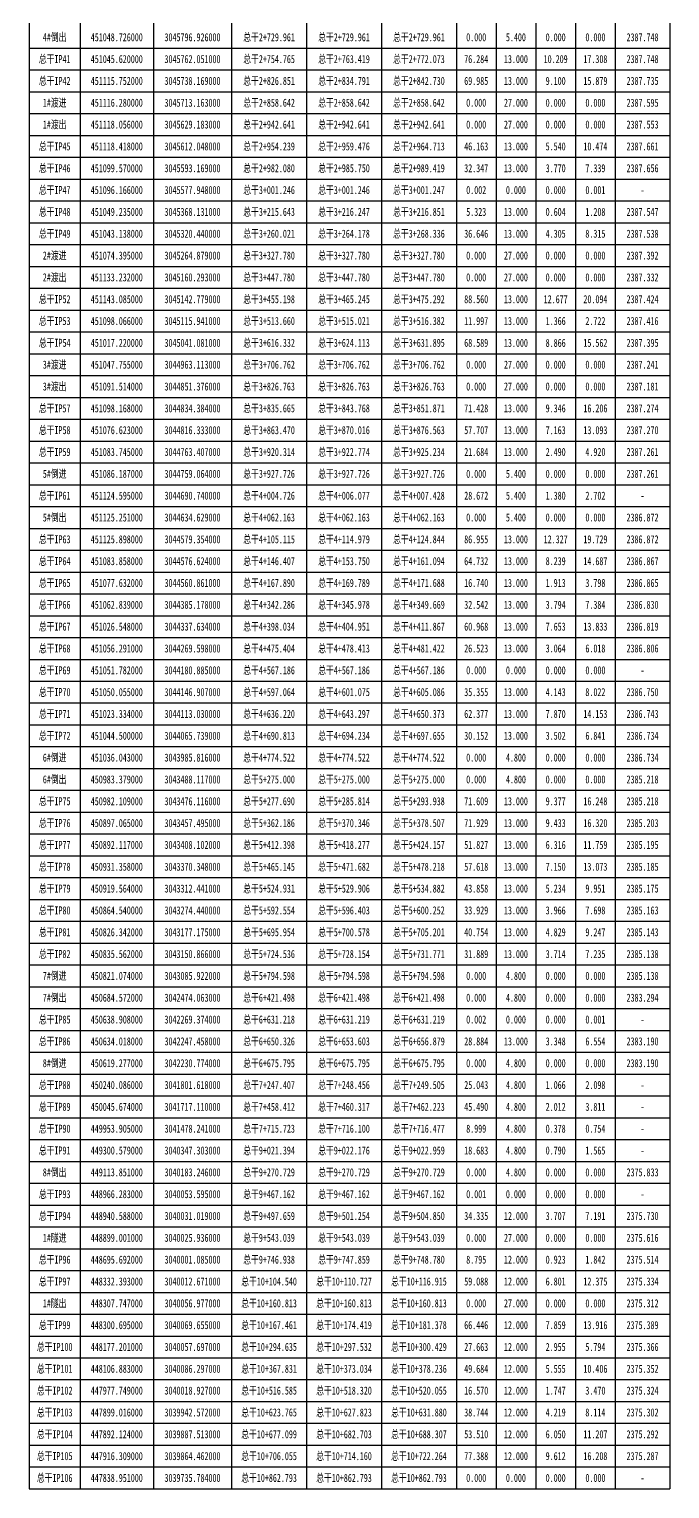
# Model space of a CAD drawing. Header units: metres. Extents: x -40 to 10883, y -681 to 2393.
# Drawn here: x 274.1 to 450.2, y -681 to -279.8 of the extents above; entities that cross this region are included whole.
import ezdxf
from ezdxf.enums import TextEntityAlignment as Align

# ---------------------------------------------------------------- set-up
doc = ezdxf.new("R2010")
doc.units = ezdxf.units.M
doc.layers.add('IP坐标表', color=7, linetype='Continuous')
doc.styles.get("Standard").update_dxf_attribs({"font": '', "width": 0.7})
doc.styles.get('Standard').set_extended_font_data('仿宋')

msp = doc.modelspace()

# ---------------------------------------------------------------- linework, layer by layer
at = {"layer": 'IP坐标表'}
for p, q in [((274.1, -39), (274.1, -681)), ((288.1, -39), (288.1, -681)), ((308.26, -39), (308.26, -681)), ((329.74, -39), (329.74, -681)), ((350.34, -39), (350.34, -681)), ((370.94, -39), (370.94, -681)), ((391.54, -39), (391.54, -681)), ((402.46, -39), (402.46, -681)), ((413.38, -39), (413.38, -681)), ((424.3, -39), (424.3, -681)), ((435.22, -39), (435.22, -681)), ((450.22, -39), (450.22, -681)), ((274.1, -285), (450.22, -285)), ((274.1, -291), (450.22, -291)), ((274.1, -297), (450.22, -297)), ((274.1, -303), (450.22, -303)), ((274.1, -309), (450.22, -309)), ((274.1, -315), (450.22, -315)), ((274.1, -321), (450.22, -321)), ((274.1, -327), (450.22, -327)), ((274.1, -333), (450.22, -333)), ((274.1, -339), (450.22, -339)), ((274.1, -345), (450.22, -345)), ((274.1, -351), (450.22, -351)), ((274.1, -357), (450.22, -357)), ((274.1, -363), (450.22, -363)), ((274.1, -369), (450.22, -369)), ((274.1, -375), (450.22, -375)), ((274.1, -381), (450.22, -381)), ((274.1, -387), (450.22, -387)), ((274.1, -393), (450.22, -393)), ((274.1, -399), (450.22, -399)), ((274.1, -405), (450.22, -405)), ((274.1, -411), (450.22, -411)), ((274.1, -417), (450.22, -417)), ((274.1, -423), (450.22, -423)), ((274.1, -429), (450.22, -429)), ((274.1, -435), (450.22, -435)), ((274.1, -441), (450.22, -441)), ((274.1, -447), (450.22, -447)), ((274.1, -453), (450.22, -453)), ((274.1, -459), (450.22, -459)), ((274.1, -465), (450.22, -465)), ((274.1, -471), (450.22, -471)), ((274.1, -477), (450.22, -477)), ((274.1, -483), (450.22, -483)), ((274.1, -489), (450.22, -489)), ((274.1, -495), (450.22, -495)), ((274.1, -501), (450.22, -501)), ((274.1, -507), (450.22, -507)), ((274.1, -513), (450.22, -513)), ((274.1, -519), (450.22, -519)), ((274.1, -525), (450.22, -525)), ((274.1, -531), (450.22, -531)), ((274.1, -537), (450.22, -537)), ((274.1, -543), (450.22, -543)), ((274.1, -549), (450.22, -549)), ((274.1, -555), (450.22, -555)), ((274.1, -561), (450.22, -561)), ((274.1, -567), (450.22, -567)), ((274.1, -573), (450.22, -573)), ((274.1, -579), (450.22, -579)), ((274.1, -585), (450.22, -585)), ((274.1, -591), (450.22, -591)), ((274.1, -597), (450.22, -597)), ((274.1, -603), (450.22, -603)), ((274.1, -609), (450.22, -609)), ((274.1, -615), (450.22, -615)), ((274.1, -621), (450.22, -621)), ((274.1, -627), (450.22, -627)), ((274.1, -633), (450.22, -633)), ((274.1, -639), (450.22, -639)), ((274.1, -645), (450.22, -645)), ((274.1, -651), (450.22, -651)), ((274.1, -657), (450.22, -657)), ((274.1, -663), (450.22, -663)), ((274.1, -669), (450.22, -669)), ((274.1, -675), (450.22, -675)), ((274.1, -681), (450.22, -681))]:
    msp.add_line(p, q, dxfattribs=at)

# ---------------------------------------------------------------- texts
at = {"layer": 'IP坐标表', "width": 0.7}
for s, p in [('4#倒出', (281.1, -282)), ('总干2+729.961', (340.04, -282)), ('总干2+729.961', (360.64, -282)), ('总干2+729.961', (381.24, -282)), ('451048.726000', (298.18, -282)), ('3045796.926000', (319, -282)), ('0.000', (397, -282)), ('5.400', (407.92, -282)), ('0.000', (418.84, -282)), ('0.000', (429.76, -282)), ('2387.748', (442.72, -282)), ('总干IP41', (281.1, -288)), ('451045.620000', (298.18, -288)), ('3045762.051000', (319, -288)), ('总干2+754.765', (340.04, -288)), ('总干2+763.419', (360.64, -288)), ('总干2+772.073', (381.24, -288)), ('76.284', (397, -288)), ('13.000', (407.92, -288)), ('10.209', (418.84, -288)), ('17.308', (429.76, -288)), ('2387.748', (442.72, -288)), ('总干IP42', (281.1, -294)), ('总干2+826.851', (340.04, -294)), ('总干2+834.791', (360.64, -294)), ('总干2+842.730', (381.24, -294)), ('451115.752000', (298.18, -294)), ('3045738.169000', (319, -294)), ('69.985', (397, -294)), ('13.000', (407.92, -294)), ('9.100', (418.84, -294)), ('15.879', (429.76, -294)), ('2387.735', (442.72, -294)), ('1#渡进', (281.1, -300)), ('451116.280000', (298.18, -300)), ('3045713.163000', (319, -300)), ('总干2+858.642', (340.04, -300)), ('总干2+858.642', (360.64, -300)), ('总干2+858.642', (381.24, -300)), ('0.000', (397, -300)), ('27.000', (407.92, -300)), ('0.000', (418.84, -300)), ('0.000', (429.76, -300)), ('2387.595', (442.72, -300)), ('1#渡出', (281.1, -306)), ('总干2+942.641', (340.04, -306)), ('总干2+942.641', (360.64, -306)), ('总干2+942.641', (381.24, -306)), ('451118.056000', (298.18, -306)), ('3045629.183000', (319, -306)), ('0.000', (397, -306)), ('27.000', (407.92, -306)), ('0.000', (418.84, -306)), ('0.000', (429.76, -306)), ('2387.553', (442.72, -306)), ('总干IP45', (281.1, -312)), ('451118.418000', (298.18, -312)), ('3045612.048000', (319, -312)), ('总干2+954.239', (340.04, -312)), ('总干2+959.476', (360.64, -312)), ('总干2+964.713', (381.24, -312)), ('46.163', (397, -312)), ('13.000', (407.92, -312)), ('5.540', (418.84, -312)), ('10.474', (429.76, -312)), ('2387.661', (442.72, -312)), ('总干IP46', (281.1, -318)), ('451099.570000', (298.18, -318)), ('3045593.169000', (319, -318)), ('总干2+982.080', (340.04, -318)), ('总干2+985.750', (360.64, -318)), ('总干2+989.419', (381.24, -318)), ('32.347', (397, -318)), ('13.000', (407.92, -318)), ('3.770', (418.84, -318)), ('7.339', (429.76, -318)), ('2387.656', (442.72, -318)), ('总干IP47', (281.1, -324)), ('451096.166000', (298.18, -324)), ('3045577.948000', (319, -324)), ('总干3+001.246', (340.04, -324)), ('总干3+001.246', (360.64, -324)), ('总干3+001.247', (381.24, -324)), ('0.002', (397, -324)), ('0.000', (407.92, -324)), ('0.000', (418.84, -324)), ('0.001', (429.76, -324)), ('-', (442.72, -324)), ('总干IP48', (281.1, -330)), ('451049.235000', (298.18, -330)), ('3045368.131000', (319, -330)), ('总干3+215.643', (340.04, -330)), ('总干3+216.247', (360.64, -330)), ('总干3+216.851', (381.24, -330)), ('5.323', (397, -330)), ('13.000', (407.92, -330)), ('0.604', (418.84, -330)), ('1.208', (429.76, -330)), ('2387.547', (442.72, -330)), ('总干IP49', (281.1, -336)), ('451043.138000', (298.18, -336)), ('3045320.440000', (319, -336)), ('总干3+260.021', (340.04, -336)), ('总干3+264.178', (360.64, -336)), ('总干3+268.336', (381.24, -336)), ('36.646', (397, -336)), ('13.000', (407.92, -336)), ('4.305', (418.84, -336)), ('8.315', (429.76, -336)), ('2387.538', (442.72, -336)), ('2#渡进', (281.1, -342)), ('451074.395000', (298.18, -342)), ('3045264.879000', (319, -342)), ('总干3+327.780', (340.04, -342)), ('总干3+327.780', (360.64, -342)), ('总干3+327.780', (381.24, -342)), ('0.000', (397, -342)), ('27.000', (407.92, -342)), ('0.000', (418.84, -342)), ('0.000', (429.76, -342)), ('2387.392', (442.72, -342)), ('2#渡出', (281.1, -348)), ('451133.232000', (298.18, -348)), ('3045160.293000', (319, -348)), ('总干3+447.780', (340.04, -348)), ('总干3+447.780', (360.64, -348)), ('总干3+447.780', (381.24, -348)), ('0.000', (397, -348)), ('27.000', (407.92, -348)), ('0.000', (418.84, -348)), ('0.000', (429.76, -348)), ('2387.332', (442.72, -348)), ('总干IP52', (281.1, -354)), ('451143.085000', (298.18, -354)), ('3045142.779000', (319, -354)), ('总干3+455.198', (340.04, -354)), ('总干3+465.245', (360.64, -354)), ('总干3+475.292', (381.24, -354)), ('88.560', (397, -354)), ('13.000', (407.92, -354)), ('12.677', (418.84, -354)), ('20.094', (429.76, -354)), ('2387.424', (442.72, -354)), ('总干IP53', (281.1, -360)), ('451098.066000', (298.18, -360)), ('3045115.941000', (319, -360)), ('总干3+513.660', (340.04, -360)), ('总干3+515.021', (360.64, -360)), ('总干3+516.382', (381.24, -360)), ('11.997', (397, -360)), ('13.000', (407.92, -360)), ('1.366', (418.84, -360)), ('2.722', (429.76, -360)), ('2387.416', (442.72, -360)), ('总干IP54', (281.1, -366)), ('451017.220000', (298.18, -366)), ('3045041.081000', (319, -366)), ('总干3+616.332', (340.04, -366)), ('总干3+624.113', (360.64, -366)), ('总干3+631.895', (381.24, -366)), ('68.589', (397, -366)), ('13.000', (407.92, -366)), ('8.866', (418.84, -366)), ('15.562', (429.76, -366)), ('2387.395', (442.72, -366)), ('3#渡进', (281.1, -372)), ('451047.755000', (298.18, -372)), ('3044963.113000', (319, -372)), ('总干3+706.762', (340.04, -372)), ('总干3+706.762', (360.64, -372)), ('总干3+706.762', (381.24, -372)), ('0.000', (397, -372)), ('27.000', (407.92, -372)), ('0.000', (418.84, -372)), ('0.000', (429.76, -372)), ('2387.241', (442.72, -372)), ('3#渡出', (281.1, -378)), ('451091.514000', (298.18, -378)), ('3044851.376000', (319, -378)), ('总干3+826.763', (340.04, -378)), ('总干3+826.763', (360.64, -378)), ('总干3+826.763', (381.24, -378)), ('0.000', (397, -378)), ('27.000', (407.92, -378)), ('0.000', (418.84, -378)), ('0.000', (429.76, -378)), ('2387.181', (442.72, -378)), ('总干IP57', (281.1, -384)), ('451098.168000', (298.18, -384)), ('3044834.384000', (319, -384)), ('总干3+835.665', (340.04, -384)), ('总干3+843.768', (360.64, -384)), ('总干3+851.871', (381.24, -384)), ('71.428', (397, -384)), ('13.000', (407.92, -384)), ('9.346', (418.84, -384)), ('16.206', (429.76, -384)), ('2387.274', (442.72, -384)), ('总干IP58', (281.1, -390)), ('451076.623000', (298.18, -390)), ('3044816.333000', (319, -390)), ('总干3+863.470', (340.04, -390)), ('总干3+870.016', (360.64, -390)), ('总干3+876.563', (381.24, -390)), ('57.707', (397, -390)), ('13.000', (407.92, -390)), ('7.163', (418.84, -390)), ('13.093', (429.76, -390)), ('2387.270', (442.72, -390)), ('总干IP59', (281.1, -396)), ('451083.745000', (298.18, -396)), ('3044763.407000', (319, -396)), ('总干3+920.314', (340.04, -396)), ('总干3+922.774', (360.64, -396)), ('总干3+925.234', (381.24, -396)), ('21.684', (397, -396)), ('13.000', (407.92, -396)), ('2.490', (418.84, -396)), ('4.920', (429.76, -396)), ('2387.261', (442.72, -396)), ('5#倒进', (281.1, -402)), ('451086.187000', (298.18, -402)), ('3044759.064000', (319, -402)), ('总干3+927.726', (340.04, -402)), ('总干3+927.726', (360.64, -402)), ('总干3+927.726', (381.24, -402)), ('0.000', (397, -402)), ('5.400', (407.92, -402)), ('0.000', (418.84, -402)), ('0.000', (429.76, -402)), ('2387.261', (442.72, -402)), ('总干IP61', (281.1, -408)), ('451124.595000', (298.18, -408)), ('3044690.740000', (319, -408)), ('总干4+004.726', (340.04, -408)), ('总干4+006.077', (360.64, -408)), ('总干4+007.428', (381.24, -408)), ('28.672', (397, -408)), ('5.400', (407.92, -408)), ('1.380', (418.84, -408)), ('2.702', (429.76, -408)), ('-', (442.72, -408)), ('5#倒出', (281.1, -414)), ('451125.251000', (298.18, -414)), ('3044634.629000', (319, -414)), ('总干4+062.163', (340.04, -414)), ('总干4+062.163', (360.64, -414)), ('总干4+062.163', (381.24, -414)), ('0.000', (397, -414)), ('5.400', (407.92, -414)), ('0.000', (418.84, -414)), ('0.000', (429.76, -414)), ('2386.872', (442.72, -414)), ('总干IP63', (281.1, -420)), ('451125.898000', (298.18, -420)), ('3044579.354000', (319, -420)), ('总干4+105.115', (340.04, -420)), ('总干4+114.979', (360.64, -420)), ('总干4+124.844', (381.24, -420)), ('86.955', (397, -420)), ('13.000', (407.92, -420)), ('12.327', (418.84, -420)), ('19.729', (429.76, -420)), ('2386.872', (442.72, -420)), ('总干IP64', (281.1, -426)), ('451083.858000', (298.18, -426)), ('3044576.624000', (319, -426)), ('总干4+146.407', (340.04, -426)), ('总干4+153.750', (360.64, -426)), ('总干4+161.094', (381.24, -426)), ('64.732', (397, -426)), ('13.000', (407.92, -426)), ('8.239', (418.84, -426)), ('14.687', (429.76, -426)), ('2386.867', (442.72, -426)), ('总干IP65', (281.1, -432)), ('451077.632000', (298.18, -432)), ('3044560.861000', (319, -432)), ('总干4+167.890', (340.04, -432)), ('总干4+169.789', (360.64, -432)), ('总干4+171.688', (381.24, -432)), ('16.740', (397, -432)), ('13.000', (407.92, -432)), ('1.913', (418.84, -432)), ('3.798', (429.76, -432)), ('2386.865', (442.72, -432)), ('总干IP66', (281.1, -438)), ('451062.839000', (298.18, -438)), ('3044385.178000', (319, -438)), ('总干4+342.286', (340.04, -438)), ('总干4+345.978', (360.64, -438)), ('总干4+349.669', (381.24, -438)), ('32.542', (397, -438)), ('13.000', (407.92, -438)), ('3.794', (418.84, -438)), ('7.384', (429.76, -438)), ('2386.830', (442.72, -438)), ('总干IP67', (281.1, -444)), ('451026.548000', (298.18, -444)), ('3044337.634000', (319, -444)), ('总干4+398.034', (340.04, -444)), ('总干4+404.951', (360.64, -444)), ('总干4+411.867', (381.24, -444)), ('60.968', (397, -444)), ('13.000', (407.92, -444)), ('7.653', (418.84, -444)), ('13.833', (429.76, -444)), ('2386.819', (442.72, -444)), ('总干IP68', (281.1, -450)), ('451056.291000', (298.18, -450)), ('3044269.598000', (319, -450)), ('总干4+475.404', (340.04, -450)), ('总干4+478.413', (360.64, -450)), ('总干4+481.422', (381.24, -450)), ('26.523', (397, -450)), ('13.000', (407.92, -450)), ('3.064', (418.84, -450)), ('6.018', (429.76, -450)), ('2386.806', (442.72, -450)), ('总干IP69', (281.1, -456)), ('451051.782000', (298.18, -456)), ('3044180.885000', (319, -456)), ('总干4+567.186', (340.04, -456)), ('总干4+567.186', (360.64, -456)), ('总干4+567.186', (381.24, -456)), ('0.000', (397, -456)), ('0.000', (407.92, -456)), ('0.000', (418.84, -456)), ('0.000', (429.76, -456)), ('-', (442.72, -456)), ('总干IP70', (281.1, -462)), ('451050.055000', (298.18, -462)), ('3044146.907000', (319, -462)), ('总干4+597.064', (340.04, -462)), ('总干4+601.075', (360.64, -462)), ('总干4+605.086', (381.24, -462)), ('35.355', (397, -462)), ('13.000', (407.92, -462)), ('4.143', (418.84, -462)), ('8.022', (429.76, -462)), ('2386.750', (442.72, -462)), ('总干IP71', (281.1, -468)), ('451023.334000', (298.18, -468)), ('3044113.030000', (319, -468)), ('总干4+636.220', (340.04, -468)), ('总干4+643.297', (360.64, -468)), ('总干4+650.373', (381.24, -468)), ('62.377', (397, -468)), ('13.000', (407.92, -468)), ('7.870', (418.84, -468)), ('14.153', (429.76, -468)), ('2386.743', (442.72, -468)), ('总干IP72', (281.1, -474)), ('451044.500000', (298.18, -474)), ('3044065.739000', (319, -474)), ('总干4+690.813', (340.04, -474)), ('总干4+694.234', (360.64, -474)), ('总干4+697.655', (381.24, -474)), ('30.152', (397, -474)), ('13.000', (407.92, -474)), ('3.502', (418.84, -474)), ('6.841', (429.76, -474)), ('2386.734', (442.72, -474)), ('6#倒进', (281.1, -480)), ('451036.043000', (298.18, -480)), ('3043985.816000', (319, -480)), ('总干4+774.522', (340.04, -480)), ('总干4+774.522', (360.64, -480)), ('总干4+774.522', (381.24, -480)), ('0.000', (397, -480)), ('4.800', (407.92, -480)), ('0.000', (418.84, -480)), ('0.000', (429.76, -480)), ('2386.734', (442.72, -480)), ('6#倒出', (281.1, -486)), ('450983.379000', (298.18, -486)), ('3043488.117000', (319, -486)), ('总干5+275.000', (340.04, -486)), ('总干5+275.000', (360.64, -486)), ('总干5+275.000', (381.24, -486)), ('0.000', (397, -486)), ('4.800', (407.92, -486)), ('0.000', (418.84, -486)), ('0.000', (429.76, -486)), ('2385.218', (442.72, -486)), ('总干IP75', (281.1, -492)), ('450982.109000', (298.18, -492)), ('3043476.116000', (319, -492)), ('总干5+277.690', (340.04, -492)), ('总干5+285.814', (360.64, -492)), ('总干5+293.938', (381.24, -492)), ('71.609', (397, -492)), ('13.000', (407.92, -492)), ('9.377', (418.84, -492)), ('16.248', (429.76, -492)), ('2385.218', (442.72, -492)), ('总干IP76', (281.1, -498)), ('450897.065000', (298.18, -498)), ('3043457.495000', (319, -498)), ('总干5+362.186', (340.04, -498)), ('总干5+370.346', (360.64, -498)), ('总干5+378.507', (381.24, -498)), ('71.929', (397, -498)), ('13.000', (407.92, -498)), ('9.433', (418.84, -498)), ('16.320', (429.76, -498)), ('2385.203', (442.72, -498)), ('总干IP77', (281.1, -504)), ('450892.117000', (298.18, -504)), ('3043408.102000', (319, -504)), ('总干5+412.398', (340.04, -504)), ('总干5+418.277', (360.64, -504)), ('总干5+424.157', (381.24, -504)), ('51.827', (397, -504)), ('13.000', (407.92, -504)), ('6.316', (418.84, -504)), ('11.759', (429.76, -504)), ('2385.195', (442.72, -504)), ('总干IP78', (281.1, -510)), ('450931.358000', (298.18, -510)), ('3043370.348000', (319, -510)), ('总干5+465.145', (340.04, -510)), ('总干5+471.682', (360.64, -510)), ('总干5+478.218', (381.24, -510)), ('57.618', (397, -510)), ('13.000', (407.92, -510)), ('7.150', (418.84, -510)), ('13.073', (429.76, -510)), ('2385.185', (442.72, -510)), ('总干IP79', (281.1, -516)), ('450919.564000', (298.18, -516)), ('3043312.441000', (319, -516)), ('总干5+524.931', (340.04, -516)), ('总干5+529.906', (360.64, -516)), ('总干5+534.882', (381.24, -516)), ('43.858', (397, -516)), ('13.000', (407.92, -516)), ('5.234', (418.84, -516)), ('9.951', (429.76, -516)), ('2385.175', (442.72, -516)), ('总干IP80', (281.1, -522)), ('450864.540000', (298.18, -522)), ('3043274.440000', (319, -522)), ('总干5+592.554', (340.04, -522)), ('总干5+596.403', (360.64, -522)), ('总干5+600.252', (381.24, -522)), ('33.929', (397, -522)), ('13.000', (407.92, -522)), ('3.966', (418.84, -522)), ('7.698', (429.76, -522)), ('2385.163', (442.72, -522)), ('总干IP81', (281.1, -528)), ('450826.342000', (298.18, -528)), ('3043177.175000', (319, -528)), ('总干5+695.954', (340.04, -528)), ('总干5+700.578', (360.64, -528)), ('总干5+705.201', (381.24, -528)), ('40.754', (397, -528)), ('13.000', (407.92, -528)), ('4.829', (418.84, -528)), ('9.247', (429.76, -528)), ('2385.143', (442.72, -528)), ('总干IP82', (281.1, -534)), ('450835.562000', (298.18, -534)), ('3043150.866000', (319, -534)), ('总干5+724.536', (340.04, -534)), ('总干5+728.154', (360.64, -534)), ('总干5+731.771', (381.24, -534)), ('31.889', (397, -534)), ('13.000', (407.92, -534)), ('3.714', (418.84, -534)), ('7.235', (429.76, -534)), ('2385.138', (442.72, -534)), ('7#倒进', (281.1, -540)), ('450821.074000', (298.18, -540)), ('3043085.922000', (319, -540)), ('总干5+794.598', (340.04, -540)), ('总干5+794.598', (360.64, -540)), ('总干5+794.598', (381.24, -540)), ('0.000', (397, -540)), ('4.800', (407.92, -540)), ('0.000', (418.84, -540)), ('0.000', (429.76, -540)), ('2385.138', (442.72, -540)), ('7#倒出', (281.1, -546)), ('450684.572000', (298.18, -546)), ('3042474.063000', (319, -546)), ('总干6+421.498', (340.04, -546)), ('总干6+421.498', (360.64, -546)), ('总干6+421.498', (381.24, -546)), ('0.000', (397, -546)), ('4.800', (407.92, -546)), ('0.000', (418.84, -546)), ('0.000', (429.76, -546)), ('2383.294', (442.72, -546)), ('总干IP85', (281.1, -552)), ('450638.908000', (298.18, -552)), ('3042269.374000', (319, -552)), ('总干6+631.218', (340.04, -552)), ('总干6+631.219', (360.64, -552)), ('总干6+631.219', (381.24, -552)), ('0.002', (397, -552)), ('0.000', (407.92, -552)), ('0.000', (418.84, -552)), ('0.001', (429.76, -552)), ('-', (442.72, -552)), ('总干IP86', (281.1, -558)), ('450634.018000', (298.18, -558)), ('3042247.458000', (319, -558)), ('总干6+650.326', (340.04, -558)), ('总干6+653.603', (360.64, -558)), ('总干6+656.879', (381.24, -558)), ('28.884', (397, -558)), ('13.000', (407.92, -558)), ('3.348', (418.84, -558)), ('6.554', (429.76, -558)), ('2383.190', (442.72, -558)), ('8#倒进', (281.1, -564)), ('450619.277000', (298.18, -564)), ('3042230.774000', (319, -564)), ('总干6+675.795', (340.04, -564)), ('总干6+675.795', (360.64, -564)), ('总干6+675.795', (381.24, -564)), ('0.000', (397, -564)), ('4.800', (407.92, -564)), ('0.000', (418.84, -564)), ('0.000', (429.76, -564)), ('2383.190', (442.72, -564)), ('总干IP88', (281.1, -570)), ('450240.086000', (298.18, -570)), ('3041801.618000', (319, -570)), ('总干7+247.407', (340.04, -570)), ('总干7+248.456', (360.64, -570)), ('总干7+249.505', (381.24, -570)), ('25.043', (397, -570)), ('4.800', (407.92, -570)), ('1.066', (418.84, -570)), ('2.098', (429.76, -570)), ('-', (442.72, -570)), ('总干IP89', (281.1, -576)), ('450045.674000', (298.18, -576)), ('3041717.110000', (319, -576)), ('总干7+458.412', (340.04, -576)), ('总干7+460.317', (360.64, -576)), ('总干7+462.223', (381.24, -576)), ('45.490', (397, -576)), ('4.800', (407.92, -576)), ('2.012', (418.84, -576)), ('3.811', (429.76, -576)), ('-', (442.72, -576)), ('总干IP90', (281.1, -582)), ('449953.905000', (298.18, -582)), ('3041478.241000', (319, -582)), ('总干7+715.723', (340.04, -582)), ('总干7+716.100', (360.64, -582)), ('总干7+716.477', (381.24, -582)), ('8.999', (397, -582)), ('4.800', (407.92, -582)), ('0.378', (418.84, -582)), ('0.754', (429.76, -582)), ('-', (442.72, -582)), ('总干IP91', (281.1, -588)), ('449300.579000', (298.18, -588)), ('3040347.303000', (319, -588)), ('总干9+021.394', (340.04, -588)), ('总干9+022.176', (360.64, -588)), ('总干9+022.959', (381.24, -588)), ('18.683', (397, -588)), ('4.800', (407.92, -588)), ('0.790', (418.84, -588)), ('1.565', (429.76, -588)), ('-', (442.72, -588)), ('8#倒出', (281.1, -594)), ('449113.851000', (298.18, -594)), ('3040183.246000', (319, -594)), ('总干9+270.729', (340.04, -594)), ('总干9+270.729', (360.64, -594)), ('总干9+270.729', (381.24, -594)), ('0.000', (397, -594)), ('4.800', (407.92, -594)), ('0.000', (418.84, -594)), ('0.000', (429.76, -594)), ('2375.833', (442.72, -594)), ('总干IP93', (281.1, -600)), ('448966.283000', (298.18, -600)), ('3040053.595000', (319, -600)), ('总干9+467.162', (340.04, -600)), ('总干9+467.162', (360.64, -600)), ('总干9+467.162', (381.24, -600)), ('0.001', (397, -600)), ('0.000', (407.92, -600)), ('0.000', (418.84, -600)), ('0.000', (429.76, -600)), ('-', (442.72, -600)), ('总干IP94', (281.1, -606)), ('448940.588000', (298.18, -606)), ('3040031.019000', (319, -606)), ('总干9+497.659', (340.04, -606)), ('总干9+501.254', (360.64, -606)), ('总干9+504.850', (381.24, -606)), ('34.335', (397, -606)), ('12.000', (407.92, -606)), ('3.707', (418.84, -606)), ('7.191', (429.76, -606)), ('2375.730', (442.72, -606)), ('1#隧进', (281.1, -612)), ('448899.001000', (298.18, -612)), ('3040025.936000', (319, -612)), ('总干9+543.039', (340.04, -612)), ('总干9+543.039', (360.64, -612)), ('总干9+543.039', (381.24, -612)), ('0.000', (397, -612)), ('27.000', (407.92, -612)), ('0.000', (418.84, -612)), ('0.000', (429.76, -612)), ('2375.616', (442.72, -612)), ('总干IP96', (281.1, -618)), ('448695.692000', (298.18, -618)), ('3040001.085000', (319, -618)), ('总干9+746.938', (340.04, -618)), ('总干9+747.859', (360.64, -618)), ('总干9+748.780', (381.24, -618)), ('8.795', (397, -618)), ('12.000', (407.92, -618)), ('0.923', (418.84, -618)), ('1.842', (429.76, -618)), ('2375.514', (442.72, -618)), ('总干IP97', (281.1, -624)), ('448332.393000', (298.18, -624)), ('3040012.671000', (319, -624)), ('总干10+104.540', (340.04, -624)), ('总干10+110.727', (360.64, -624)), ('总干10+116.915', (381.24, -624)), ('59.088', (397, -624)), ('12.000', (407.92, -624)), ('6.801', (418.84, -624)), ('12.375', (429.76, -624)), ('2375.334', (442.72, -624)), ('1#隧出', (281.1, -630)), ('448307.747000', (298.18, -630)), ('3040056.977000', (319, -630)), ('总干10+160.813', (340.04, -630)), ('总干10+160.813', (360.64, -630)), ('总干10+160.813', (381.24, -630)), ('0.000', (397, -630)), ('27.000', (407.92, -630)), ('0.000', (418.84, -630)), ('0.000', (429.76, -630)), ('2375.312', (442.72, -630)), ('总干IP99', (281.1, -636)), ('448300.695000', (298.18, -636)), ('3040069.655000', (319, -636)), ('总干10+167.461', (340.04, -636)), ('总干10+174.419', (360.64, -636)), ('总干10+181.378', (381.24, -636)), ('66.446', (397, -636)), ('12.000', (407.92, -636)), ('7.859', (418.84, -636)), ('13.916', (429.76, -636)), ('2375.389', (442.72, -636)), ('总干IP100', (281.1, -642)), ('448177.201000', (298.18, -642)), ('3040057.697000', (319, -642)), ('总干10+294.635', (340.04, -642)), ('总干10+297.532', (360.64, -642)), ('总干10+300.429', (381.24, -642)), ('27.663', (397, -642)), ('12.000', (407.92, -642)), ('2.955', (418.84, -642)), ('5.794', (429.76, -642)), ('2375.366', (442.72, -642)), ('总干IP101', (281.1, -648)), ('448106.883000', (298.18, -648)), ('3040086.297000', (319, -648)), ('总干10+367.831', (340.04, -648)), ('总干10+373.034', (360.64, -648)), ('总干10+378.236', (381.24, -648)), ('49.684', (397, -648)), ('12.000', (407.92, -648)), ('5.555', (418.84, -648)), ('10.406', (429.76, -648)), ('2375.352', (442.72, -648)), ('总干IP102', (281.1, -654)), ('447977.749000', (298.18, -654)), ('3040018.927000', (319, -654)), ('总干10+516.585', (340.04, -654)), ('总干10+518.320', (360.64, -654)), ('总干10+520.055', (381.24, -654)), ('16.570', (397, -654)), ('12.000', (407.92, -654)), ('1.747', (418.84, -654)), ('3.470', (429.76, -654)), ('2375.324', (442.72, -654)), ('总干IP103', (281.1, -660)), ('447899.016000', (298.18, -660)), ('3039942.572000', (319, -660)), ('总干10+623.765', (340.04, -660)), ('总干10+627.823', (360.64, -660)), ('总干10+631.880', (381.24, -660)), ('38.744', (397, -660)), ('12.000', (407.92, -660)), ('4.219', (418.84, -660)), ('8.114', (429.76, -660)), ('2375.302', (442.72, -660)), ('总干IP104', (281.1, -666)), ('447892.124000', (298.18, -666)), ('3039887.513000', (319, -666)), ('总干10+677.099', (340.04, -666)), ('总干10+682.703', (360.64, -666)), ('总干10+688.307', (381.24, -666)), ('53.510', (397, -666)), ('12.000', (407.92, -666)), ('6.050', (418.84, -666)), ('11.207', (429.76, -666)), ('2375.292', (442.72, -666)), ('总干IP105', (281.1, -672)), ('447916.309000', (298.18, -672)), ('3039864.462000', (319, -672)), ('总干10+706.055', (340.04, -672)), ('总干10+714.160', (360.64, -672)), ('总干10+722.264', (381.24, -672)), ('77.388', (397, -672)), ('12.000', (407.92, -672)), ('9.612', (418.84, -672)), ('16.208', (429.76, -672)), ('2375.287', (442.72, -672)), ('总干IP106', (281.1, -678)), ('447838.951000', (298.18, -678)), ('3039735.784000', (319, -678)), ('总干10+862.793', (340.04, -678)), ('总干10+862.793', (360.64, -678)), ('总干10+862.793', (381.24, -678)), ('0.000', (397, -678)), ('0.000', (407.92, -678)), ('0.000', (418.84, -678)), ('0.000', (429.76, -678)), ('-', (442.72, -678))]:
    msp.add_text(s, height=2.2, dxfattribs=at).set_placement(p, align=Align.MIDDLE_CENTER)

doc.saveas('drawing.dxf')
